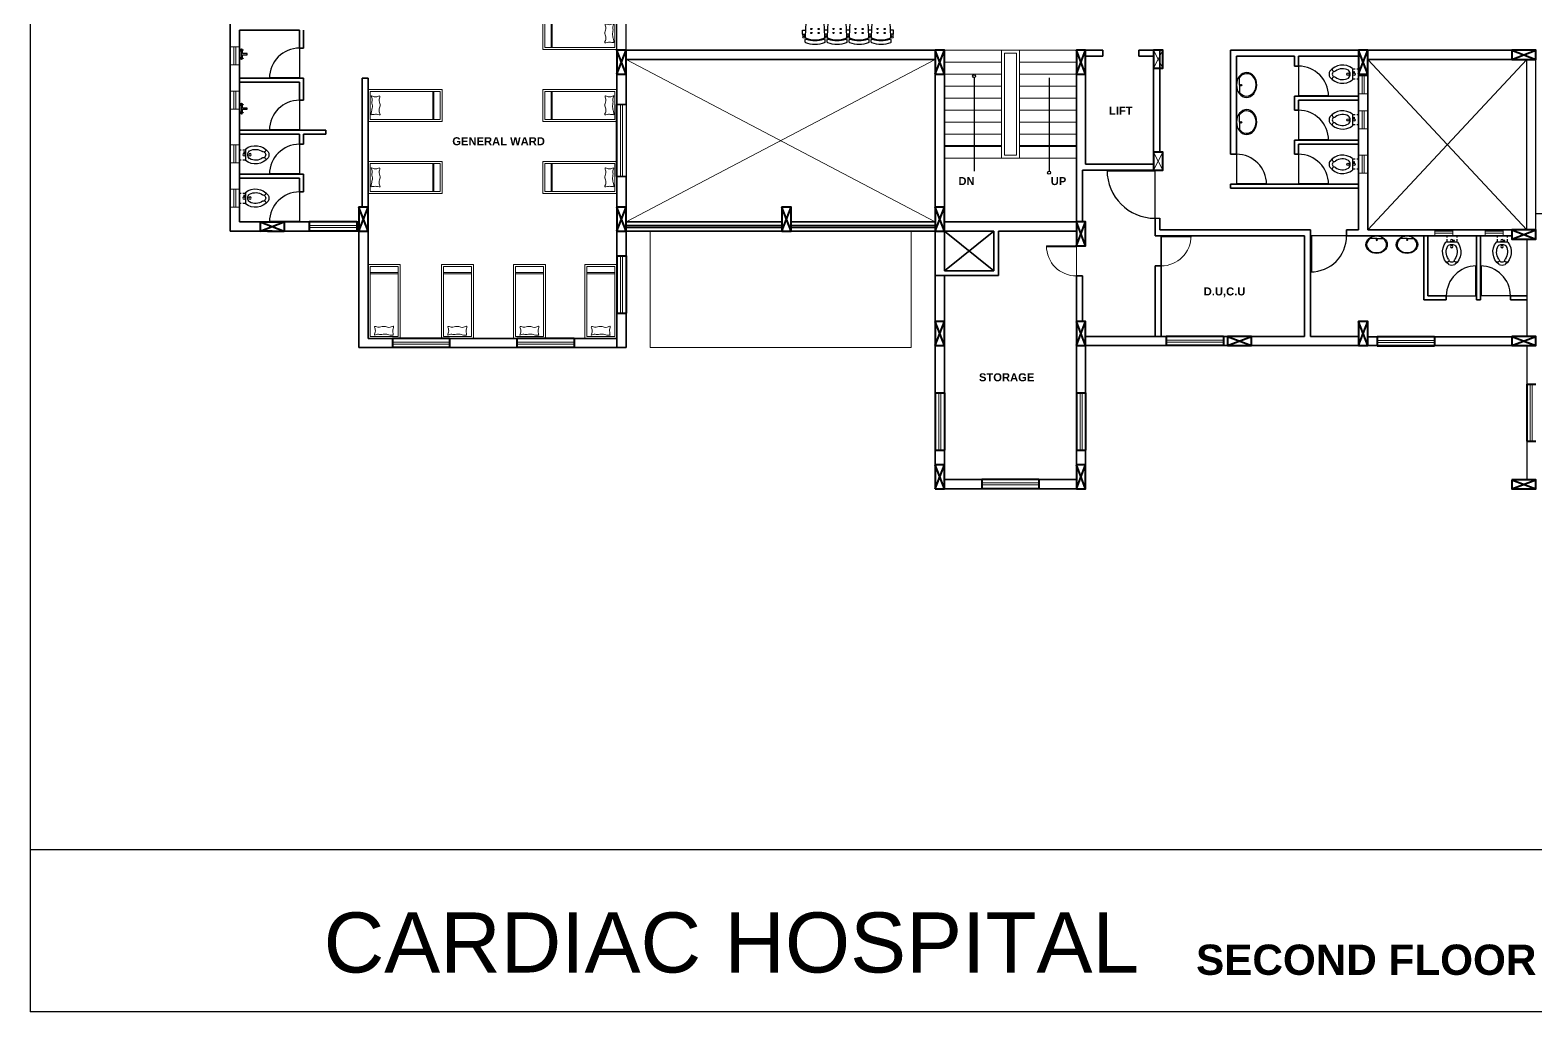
# Model space of a CAD drawing. Header units: inches. Extents: x -17070 to 527, y 504 to 2398.
# Drawn here: x -10574.61 to -10536.99, y 504.14 to 528.66 of the extents above; entities that cross this region are included whole.
import ezdxf

# ---------------------------------------------------------------- set-up
doc = ezdxf.new("R2010")
doc.units = ezdxf.units.IN
doc.linetypes.add('HIDDEN', pattern=[9.525, 6.35, -3.175])
for name, color, linetype in [('-wall_hatch', 1, 'Continuous'), ('A-Flor-Pfix', 140, 'Continuous'), ('DOOR', 5, 'Continuous'), ('elevation', 7, 'Continuous'), ('EWD_wall', 7, 'Continuous'), ('toilet furniture', 37, 'Continuous')]:
    doc.layers.add(name, color=color, linetype=linetype)
for name, color, linetype, lineweight in [('COL', 5, 'Continuous', 40), ('ELE-1', 105, 'Continuous', 40), ('ELE-5', 3, 'Continuous', 9), ('hatch', 155, 'Continuous', 5), ('new col.', 76, 'Continuous', 35), ('P-Flor-Fixt', 131, 'Continuous', 25), ('section', 1, 'Continuous', 35), ('WIN', 4, 'Continuous', 20)]:
    doc.layers.add(name, color=color, linetype=linetype, lineweight=lineweight)
doc.styles.add('PP15', font='', dxfattribs={"height": 0.015})
doc.styles.add('ROMANC', font='arialbd.ttf', dxfattribs={"height": 0.35})
doc.styles.get('PP15').set_extended_font_data('Arial Narrow')

# ---------------------------------------------------------------- blocks, each defined once
blk = doc.blocks.new('de')
at = {"layer": 'elevation', "ltscale": 0.0005}
for p, q in [((-10856.90422, 504.72708), (-10856.90422, 504.13708)), ((-10856.90422, 504.19118), (-10856.06422, 504.19118)), ((-10856.06422, 504.13708), (-10856.90422, 504.13708))]:
    blk.add_line(p, q, dxfattribs=at)
at = {"layer": 'elevation', "ltscale": 0.0005, "insert": (-10856.80643, 504.17019), "char_height": 0.02, "width": 0.382938, "attachment_point": 1, "style": 'PP15'}
blk.add_mtext('{\\fArial|b0|i0|c0|p34;CARDIAC HOSPITAL}', dxfattribs=at)
blk = doc.blocks.new('dv')
at = {"color": 137, "lineweight": 13}
for p, q in [((-10141.742, 384.551), (-10141.743, 385.251)), ((-10141.713, 384.551), (-10141.714, 385.251))]:
    blk.add_line(p, q, dxfattribs=at)
for points in [[(-10143.358, 384.499), (-10143.359, 385.299), (-10141.509, 385.301), (-10141.508, 384.501)], [(-10143.308, 384.549), (-10143.309, 385.249), (-10141.559, 385.251), (-10141.558, 384.551)]]:
    blk.add_lwpolyline(points, close=True, dxfattribs=at)
blk.add_spline([(-10143.28, 384.667), (-10143.273, 384.748), (-10143.249, 384.859), (-10143.261, 384.988), (-10143.261, 385.089), (-10143.277, 385.134), (-10143.203, 385.117), (-10143.142, 385.117), (-10143.064, 385.133), (-10143.077, 385.053), (-10143.057, 384.918), (-10143.077, 384.81), (-10143.077, 384.742), (-10143.056, 384.662), (-10143.119, 384.672), (-10143.17, 384.678), (-10143.232, 384.672), (-10143.28, 384.667)], degree=3, dxfattribs=at)
blk = doc.blocks.new('S4-PROTO')
for p, q in [((-2.28, 0.1), (-2.206, 0.1)), ((-2.28, 0.1), (-2.28, 0)), ((-2.28, 0), (-2.201, 0)), ((-2.264, 0.159), (-2.27, 0.1)), ((-2.226, 0.159), (-2.22, 0.1)), ((-1.729, 0), (-1.651, 0)), ((-1.724, 0.1), (-1.656, 0.1)), ((-1.709, 0.159), (-1.715, 0.1)), ((-1.671, 0.159), (-1.665, 0.1)), ((-1.174, 0.097), (-1.106, 0.097)), ((-1.159, 0.155), (-1.165, 0.097)), ((-1.121, 0.155), (-1.115, 0.097)), ((-0.629, 0), (-0.551, 0)), ((-0.624, 0.1), (-0.556, 0.1)), ((-0.609, 0.159), (-0.615, 0.1)), ((-0.571, 0.159), (-0.565, 0.1)), ((0, 0), (-0.079, 0)), ((0, 0.1), (-0.074, 0.1)), ((-0.054, 0.159), (-0.06, 0.1)), ((-0.016, 0.159), (-0.01, 0.1)), ((0, 0.1), (0, 0)), ((-1.179, -0.003), (-1.101, -0.003))]:
    blk.add_line(p, q)
for points in [[(-1.72, 0.272), (-1.72, 0.239, -0.522832), (-1.747, 0.221, 0.18), (-2.183, 0.221, -0.522832), (-2.21, 0.239), (-2.21, 0.297, -0.306573), (-2.197, 0.315, -0.192782), (-1.733, 0.315, -0.306573), (-1.72, 0.297), (-1.72, 0.254)], [(-1.17, 0.272), (-1.17, 0.239, -0.522832), (-1.197, 0.221, 0.18), (-1.633, 0.221, -0.522832), (-1.66, 0.239), (-1.66, 0.297, -0.306573), (-1.647, 0.315, -0.192782), (-1.183, 0.315, -0.306573), (-1.17, 0.297), (-1.17, 0.254)], [(-0.62, 0.272), (-0.62, 0.239, -0.522832), (-0.647, 0.221, 0.18), (-1.083, 0.221, -0.522832), (-1.11, 0.239), (-1.11, 0.297, -0.306573), (-1.097, 0.315, -0.192782), (-0.633, 0.315, -0.306573), (-0.62, 0.297), (-0.62, 0.254)], [(-0.07, 0.272), (-0.07, 0.239, -0.522832), (-0.097, 0.221, 0.18), (-0.533, 0.221, -0.522832), (-0.56, 0.239), (-0.56, 0.297, -0.306573), (-0.547, 0.315, -0.192782), (-0.083, 0.315, -0.306573), (-0.07, 0.297), (-0.07, 0.254)]]:
    blk.add_lwpolyline(points, format="xyb")
for points in [[(-2.192, -0.202, 0.346546), (-2.168, -0.231, 0.095695), (-1.762, -0.231, 0.346546), (-1.738, -0.202), (-1.721, 0.167, 0.318973), (-1.74, 0.197, 0.193005), (-2.19, 0.197, 0.318973), (-2.209, 0.167)], [(-1.642, -0.202, 0.346546), (-1.618, -0.231, 0.095695), (-1.212, -0.231, 0.346546), (-1.188, -0.202), (-1.171, 0.167, 0.318973), (-1.19, 0.197, 0.193005), (-1.64, 0.197, 0.318973), (-1.659, 0.167)], [(-1.092, -0.202, 0.346546), (-1.068, -0.231, 0.095695), (-0.662, -0.231, 0.346546), (-0.638, -0.202), (-0.621, 0.167, 0.318973), (-0.64, 0.197, 0.193005), (-1.09, 0.197, 0.318973), (-1.109, 0.167)], [(-0.542, -0.202, 0.346546), (-0.518, -0.231, 0.095695), (-0.112, -0.231, 0.346546), (-0.088, -0.202), (-0.071, 0.167, 0.318973), (-0.09, 0.197, 0.193005), (-0.54, 0.197, 0.318973), (-0.559, 0.167)]]:
    blk.add_lwpolyline(points, format="xyb", close=True)
for centre, radius in [((-2.245, 0.175), 0.025), ((-2.055, 0.07), 0.015), ((-1.875, 0.07), 0.015), ((-1.69, 0.175), 0.025), ((-1.505, 0.07), 0.015), ((-1.325, 0.07), 0.015), ((-1.14, 0.172), 0.025), ((-0.955, 0.07), 0.015), ((-0.775, 0.07), 0.015), ((-0.59, 0.175), 0.025), ((-0.405, 0.07), 0.015), ((-0.225, 0.07), 0.015), ((-0.035, 0.175), 0.025), ((-2.055, -0.03), 0.015), ((-1.875, -0.03), 0.015), ((-1.505, -0.03), 0.015), ((-1.325, -0.03), 0.015), ((-0.955, -0.03), 0.015), ((-0.775, -0.03), 0.015), ((-0.405, -0.03), 0.015), ((-0.225, -0.03), 0.015)]:
    blk.add_circle(centre, radius)
blk = doc.blocks.new('A$C031929D8')
at = {"layer": 'A-Flor-Pfix'}
for p, q in [((0, -13.4), (1.6, -13.4)), ((0, -22.6), (0, -13.4)), ((3.1, -13.4), (5.6, -13.4)), ((5.6, -23.3), (5.6, -12.7)), ((0, -22.6), (1.6, -22.6)), ((3.1, -22.6), (5.6, -22.6)), ((4.1, -19.1), (4.5, -19.1)), ((4.1, -20.6), (4.1, -19.1)), ((4.5, -20.6), (4.1, -20.6)), ((4.5, -19.1), (4.5, -20.6))]:
    blk.add_line(p, q, dxfattribs=at)
for centre in [(4.3, -18), (9.8, -18)]:
    blk.add_circle(centre, 1.1, dxfattribs=at)
for centre, radius, start, end in [((14.7, -24.4), 14.8, 38.0593, 128.0114), ((14.7, -24.1), 11.1, 54.0717, 119.8254), ((22.4, -13.7), 1.79, 230.0447, 34.4638), ((14.7, -11.6), 14.8, 231.9886, 321.9407), ((11.9, -17.6), 4.14, 129.8929, 185.4705), ((11.9, -18.4), 4.14, 174.5295, 230.1071), ((14.7, -11.9), 11.1, 240.1746, 305.9283), ((22.4, -22.3), 1.79, 325.5362, 129.9553), ((21.3, -18), 2.82, 296.8113, 63.1887), ((21.3, -18), 5.82, 331.6141, 28.3859)]:
    blk.add_arc(centre, radius, start, end, dxfattribs=at)
blk = doc.blocks.new('A$C6D011404')
at = {"layer": 'toilet furniture'}
for q in [(118, 64), (434, 64)]:
    blk.add_line((281, 64), q, dxfattribs=at)
for radius in [16.7, 11.9]:
    blk.add_circle((281, 99), radius, dxfattribs=at)
at = {"layer": 'toilet furniture', "extrusion": (0, 0, -1)}
blk.add_ellipse((276, 225), major_axis=(276, -2), ratio=0.815709, start_param=3.141593, end_param=9.424778, dxfattribs=at)
at = {"layer": 'toilet furniture'}
blk.add_open_spline([(118, 64), (58, 102), (22, 162), (20, 223), (20, 225), (20, 227), (20, 268), (36, 309), (113, 396), (192, 429), (355, 430), (435, 397), (529, 293), (543, 225), (505, 126), (475, 90), (434, 64)], degree=3, knots=[5.365258, 5.365258, 5.365258, 5.365258, 6.257078, 6.257078, 6.283185, 6.283185, 6.283185, 6.901165, 6.901165, 7.841015, 7.841015, 8.780865, 8.780865, 9.720714, 9.720714, 10.328696, 10.328696, 10.328696, 10.328696], dxfattribs=at)
blk = doc.blocks.new('I_PLUMB_SINK_WALL FAUCET_P')
at = {"color": 0, "linetype": 'ByBlock', "lineweight": -2}
for points in [[(1.8625, -4), (0, -4), (0, -3), (1.5, -3), (1.5, 3), (0, 3), (0, 4), (1.8625, 4)], [(2.1375, 4), (2.5, 4), (2.5, 3.6375)], [(2.5, 3.3625), (2.5, 0.5), (6.5, 0.5), (6.5, -0.5), (2.5, -0.5), (2.5, -3.3625)], [(2.5, -3.6375), (2.5, -4), (2.1375, -4)]]:
    blk.add_lwpolyline(points, dxfattribs=at)
for points in [[(1.8625, 3.6375), (0.875, 3.6375), (0.875, 3.3625), (1.8625, 3.3625), (1.8625, 2.375), (2.1375, 2.375), (2.1375, 3.3625), (3.125, 3.3625), (3.125, 3.6375), (2.1375, 3.6375), (2.1375, 4.625), (1.8625, 4.625)], [(1.8625, -4.625), (2.1375, -4.625), (2.1375, -3.6375), (3.125, -3.6375), (3.125, -3.3625), (2.1375, -3.3625), (2.1375, -2.375), (1.8625, -2.375), (1.8625, -3.3625), (0.875, -3.3625), (0.875, -3.6375), (1.8625, -3.6375)]]:
    blk.add_lwpolyline(points, close=True, dxfattribs=at)
for centre, start, end in [((2, 3.5), 112.8866144, 157.1133856), ((2, 3.5), 202.8866144, 247.1133856), ((2, 3.5), 22.8866144, 67.1133856), ((2, 3.5), 292.8866144, 337.1133856), ((2, -3.5), 112.8866144, 157.1133856), ((2, -3.5), 202.8866144, 247.1133856), ((2, -3.5), 22.8866144, 67.1133856), ((2, -3.5), 292.8866144, 337.1133856)]:
    blk.add_arc(centre, 0.3536, start, end, dxfattribs=at)
blk = doc.blocks.new('*U85')
at = {"layer": 'P-Flor-Fixt', "color": 131, "linetype": 'Continuous', "lineweight": 25, "extrusion": (0, 0, -1), "xscale": -0.02046219618654277, "yscale": 0.02046219618654277, "zscale": -0.02046219618652294}
blk.add_blockref('I_PLUMB_SINK_WALL FAUCET_P', (0, 0), dxfattribs=at)

msp = doc.modelspace()

# ---------------------------------------------------------------- linework, layer by layer
at = {"layer": '-wall_hatch'}
for p, q in [((-10559.94834, 528.15797), (-10559.94834, 530.85797)), ((-10559.71834, 528.15797), (-10559.71834, 530.85797)), ((-10537.21834, 523.66797), (-10537.21834, 527.92797)), ((-10536.98834, 523.66797), (-10536.98834, 527.92797)), ((-10559.71834, 526.79797), (-10559.71834, 524.99797)), ((-10559.94834, 526.37797), (-10559.94834, 525.37797)), ((-10536.98834, 524.07958), (-10534.37133, 524.07958)), ((-10537.21834, 523.43797), (-10537.21834, 521.00797)), ((-10537.21834, 520.77797), (-10537.21834, 517.42797))]:
    msp.add_line(p, q, dxfattribs=at)
at = {"layer": 'COL', "ltscale": 0.0005}
for p, q in [((-10559.71834, 527.55797), (-10559.94834, 528.15797)), ((-10559.94834, 527.55797), (-10559.71834, 528.15797)), ((-10559.71834, 527.55797), (-10559.71834, 528.15797)), ((-10551.76834, 527.55797), (-10551.99834, 528.15797)), ((-10551.99834, 527.55797), (-10551.76834, 528.15797)), ((-10551.76834, 527.55797), (-10551.99834, 528.15797)), ((-10551.99834, 527.55797), (-10551.76834, 528.15797)), ((-10548.23834, 527.55797), (-10548.46834, 528.15797)), ((-10548.46834, 527.55797), (-10548.23834, 528.15797)), ((-10541.18834, 527.55797), (-10541.41834, 528.15797)), ((-10541.41834, 527.55797), (-10541.18834, 528.15797)), ((-10537.58834, 527.92797), (-10536.98834, 528.15797)), ((-10537.58834, 528.15797), (-10536.98834, 527.92797)), ((-10537.58834, 527.92797), (-10536.98834, 528.15797)), ((-10537.58834, 528.15797), (-10536.98834, 527.92797)), ((-10566.16834, 523.63797), (-10566.39834, 524.23797)), ((-10566.39834, 523.63797), (-10566.16834, 524.23797)), ((-10566.16834, 523.63797), (-10566.16834, 524.23797)), ((-10559.71834, 523.63797), (-10559.94834, 524.23797)), ((-10559.94834, 523.63797), (-10559.71834, 524.23797)), ((-10559.71834, 523.63797), (-10559.71834, 524.23797)), ((-10555.82834, 523.63797), (-10555.59834, 524.23797)), ((-10555.59834, 523.63797), (-10555.82834, 524.23797)), ((-10555.59834, 523.63797), (-10555.82834, 524.23797)), ((-10555.82834, 523.63797), (-10555.59834, 524.23797)), ((-10551.76834, 523.63797), (-10551.99834, 524.23797)), ((-10551.99834, 523.63797), (-10551.76834, 524.23797)), ((-10568.86084, 523.86797), (-10568.26084, 523.86797)), ((-10568.86084, 523.86797), (-10568.86084, 523.63797)), ((-10568.86084, 523.63797), (-10568.26084, 523.86797)), ((-10568.86084, 523.86797), (-10568.26084, 523.63797)), ((-10568.26084, 523.86797), (-10568.26084, 523.63797)), ((-10568.26084, 523.86797), (-10568.26084, 523.63797)), ((-10548.23834, 523.26797), (-10548.46834, 523.86797)), ((-10548.46834, 523.26797), (-10548.23834, 523.86797)), ((-10568.56084, 523.63797), (-10568.86084, 523.63797)), ((-10568.67584, 523.63797), (-10568.26084, 523.63797)), ((-10555.82834, 523.63797), (-10555.59834, 523.63797)), ((-10537.58834, 523.43797), (-10536.98834, 523.66797)), ((-10537.58834, 523.43797), (-10536.98834, 523.66797)), ((-10537.58834, 523.66797), (-10536.98834, 523.43797)), ((-10537.58834, 523.66797), (-10536.98834, 523.43797)), ((-10551.76834, 520.77797), (-10551.99834, 521.37797)), ((-10551.99834, 520.77797), (-10551.76834, 521.37797)), ((-10548.23834, 520.77797), (-10548.46834, 521.37797)), ((-10548.46834, 520.77797), (-10548.23834, 521.37797)), ((-10541.18834, 520.77797), (-10541.41834, 521.37797)), ((-10541.41834, 520.77797), (-10541.18834, 521.37797)), ((-10544.69334, 520.77797), (-10544.09334, 521.00797)), ((-10544.69334, 521.00797), (-10544.09334, 520.77797)), ((-10537.58834, 520.77797), (-10536.98834, 521.00797)), ((-10537.58834, 521.00797), (-10536.98834, 520.77797)), ((-10537.58834, 520.77797), (-10536.98834, 521.00797)), ((-10537.58834, 521.00797), (-10537.5616, 520.99772)), ((-10537.58834, 520.77797), (-10537.58834, 520.77797)), ((-10537.28834, 520.89297), (-10536.98834, 520.77797)), ((-10551.76834, 517.19797), (-10551.99834, 517.79797)), ((-10551.99834, 517.19797), (-10551.76834, 517.79797)), ((-10548.23834, 517.19797), (-10548.46834, 517.79797)), ((-10548.46834, 517.19797), (-10548.23834, 517.79797)), ((-10537.58834, 517.19797), (-10536.98834, 517.42797)), ((-10537.58834, 517.42797), (-10536.98834, 517.19797)), ((-10537.58834, 517.19797), (-10536.98834, 517.42797)), ((-10537.58834, 517.42797), (-10536.98834, 517.19797))]:
    msp.add_line(p, q, dxfattribs=at)
for points in [[(-10559.71834, 528.15797), (-10559.94834, 528.15797), (-10559.94834, 527.55797), (-10559.71834, 527.55797)], [(-10566.16834, 524.23797), (-10566.39834, 524.23797), (-10566.39834, 523.63797), (-10566.16834, 523.63797)], [(-10559.71834, 524.23797), (-10559.94834, 524.23797), (-10559.94834, 523.63797), (-10559.71834, 523.63797)], [(-10555.59834, 523.63797), (-10555.59834, 524.23797), (-10555.82834, 524.23797), (-10555.82834, 523.63797)], [(-10555.59834, 523.63797), (-10555.59834, 524.23797), (-10555.82834, 524.23797), (-10555.82834, 523.63797)]]:
    msp.add_lwpolyline(points, dxfattribs=at)
for points in [[(-10551.99834, 527.55797), (-10551.76834, 527.55797), (-10551.76834, 528.15797), (-10551.99834, 528.15797)], [(-10551.99834, 527.55797), (-10551.76834, 527.55797), (-10551.76834, 528.15797), (-10551.99834, 528.15797)], [(-10548.46834, 527.55797), (-10548.23834, 527.55797), (-10548.23834, 528.15797), (-10548.46834, 528.15797)], [(-10546.53834, 527.70797), (-10546.30834, 527.70797), (-10546.30834, 528.15797), (-10546.53834, 528.15797)], [(-10541.41834, 527.55797), (-10541.18834, 527.55797), (-10541.18834, 528.15797), (-10541.41834, 528.15797)], [(-10537.58834, 528.15797), (-10537.58834, 527.92797), (-10536.98834, 527.92797), (-10536.98834, 528.15797)], [(-10537.58834, 528.15797), (-10537.58834, 527.92797), (-10536.98834, 527.92797), (-10536.98834, 528.15797)], [(-10546.53834, 525.15797), (-10546.30834, 525.15797), (-10546.30834, 525.60797), (-10546.53834, 525.60797)], [(-10551.99834, 523.63797), (-10551.76834, 523.63797), (-10551.76834, 524.23797), (-10551.99834, 524.23797)], [(-10548.46834, 523.26797), (-10548.23834, 523.26797), (-10548.23834, 523.86797), (-10548.46834, 523.86797)], [(-10537.58834, 523.66797), (-10537.58834, 523.43797), (-10536.98834, 523.43797), (-10536.98834, 523.66797)], [(-10537.58834, 523.66797), (-10537.58834, 523.43797), (-10536.98834, 523.43797), (-10536.98834, 523.66797)], [(-10551.99834, 520.77797), (-10551.76834, 520.77797), (-10551.76834, 521.37797), (-10551.99834, 521.37797)], [(-10548.46834, 520.77797), (-10548.23834, 520.77797), (-10548.23834, 521.37797), (-10548.46834, 521.37797)], [(-10541.41834, 520.77797), (-10541.18834, 520.77797), (-10541.18834, 521.37797), (-10541.41834, 521.37797)], [(-10544.69334, 521.00797), (-10544.69334, 520.77797), (-10544.09334, 520.77797), (-10544.09334, 521.00797)], [(-10537.58834, 521.00797), (-10537.58834, 520.77797), (-10536.98834, 520.77797), (-10536.98834, 521.00797)], [(-10537.58834, 521.00797), (-10537.58834, 520.77797), (-10536.98834, 520.77797), (-10536.98834, 521.00797)], [(-10551.99834, 517.19797), (-10551.76834, 517.19797), (-10551.76834, 517.79797), (-10551.99834, 517.79797)], [(-10548.46834, 517.19797), (-10548.23834, 517.19797), (-10548.23834, 517.79797), (-10548.46834, 517.79797)], [(-10537.58834, 517.42797), (-10537.58834, 517.19797), (-10536.98834, 517.19797), (-10536.98834, 517.42797)], [(-10537.58834, 517.42797), (-10537.58834, 517.19797), (-10536.98834, 517.19797), (-10536.98834, 517.42797)]]:
    msp.add_lwpolyline(points, close=True, dxfattribs=at)
at = {"layer": 'DOOR', "ltscale": 0.0005}
for p, q in [((-10567.88084, 528.20797), (-10567.88084, 527.45797)), ((-10568.63084, 527.47797), (-10567.88084, 527.47797)), ((-10542.91834, 527.75797), (-10542.91834, 527.00797)), ((-10568.63084, 527.45797), (-10567.88084, 527.45797)), ((-10567.88084, 526.90797), (-10567.88084, 526.15797)), ((-10542.91834, 527.02797), (-10542.16834, 527.02797)), ((-10542.91834, 527.00797), (-10542.16834, 527.00797)), ((-10542.91834, 526.65797), (-10542.91834, 525.90797)), ((-10568.63084, 526.17797), (-10567.88084, 526.17797)), ((-10568.63084, 526.15797), (-10567.88084, 526.15797)), ((-10567.88084, 525.80797), (-10567.88084, 525.05797)), ((-10542.91834, 525.92797), (-10542.16834, 525.92797)), ((-10542.91834, 525.90797), (-10542.16834, 525.90797)), ((-10544.46834, 525.55797), (-10544.46834, 524.80797)), ((-10542.91834, 525.55797), (-10542.91834, 524.80797)), ((-10568.63084, 525.07797), (-10567.88084, 525.07797)), ((-10568.63084, 525.05797), (-10567.88084, 525.05797)), ((-10546.50334, 525.15797), (-10547.70334, 525.15797)), ((-10546.50334, 525.13797), (-10547.70334, 525.13797)), ((-10546.50334, 523.95797), (-10546.50334, 525.15797)), ((-10567.88084, 524.61797), (-10567.88084, 523.86797)), ((-10544.46834, 524.82797), (-10543.71834, 524.82797)), ((-10544.46834, 524.80797), (-10543.71834, 524.80797)), ((-10542.91834, 524.82797), (-10542.16834, 524.82797)), ((-10542.91834, 524.80797), (-10542.16834, 524.80797)), ((-10568.63084, 523.88797), (-10567.88084, 523.88797)), ((-10568.63084, 523.86797), (-10567.88084, 523.86797)), ((-10541.71834, 523.51797), (-10542.61834, 523.51797)), ((-10542.61834, 523.51797), (-10542.61834, 522.61797)), ((-10542.59834, 523.51797), (-10542.59834, 522.61797)), ((-10538.49594, 522.76797), (-10538.49594, 522.01797)), ((-10538.47594, 522.76797), (-10538.47594, 522.01797)), ((-10538.37594, 522.76797), (-10538.37594, 522.01797)), ((-10538.35594, 522.76797), (-10538.35594, 522.01797)), ((-10539.22594, 522.01797), (-10538.47594, 522.01797)), ((-10537.62594, 522.01797), (-10538.37594, 522.01797))]:
    msp.add_line(p, q, dxfattribs=at)
at = {"layer": 'DOOR', "linetype": 'HIDDEN', "lineweight": 13, "ltscale": 0.25}
for p, q in [((-10546.35334, 522.76797), (-10546.35334, 523.51797)), ((-10546.35334, 523.51797), (-10545.60334, 523.51797)), ((-10546.35334, 523.49797), (-10545.60334, 523.49797)), ((-10548.46834, 523.26797), (-10549.21834, 523.26797)), ((-10548.46834, 523.24797), (-10549.21834, 523.24797)), ((-10548.46834, 522.51797), (-10548.46834, 523.26797))]:
    msp.add_line(p, q, dxfattribs=at)
at = {"layer": 'DOOR', "ltscale": 0.0005}
for centre, radius, start, end in [((-10567.88084, 527.45797), 0.75, 90, 180), ((-10542.91834, 527.00797), 0.75, 0, 90), ((-10567.88084, 526.15797), 0.75, 90, 180), ((-10542.91834, 525.90797), 0.75, 0, 90), ((-10567.88084, 525.05797), 0.75, 90, 180), ((-10544.46834, 524.80797), 0.75, 0, 90), ((-10542.91834, 524.80797), 0.75, 0, 90), ((-10546.50334, 525.15797), 1.2, 180, 270), ((-10567.88084, 523.86797), 0.75, 90, 180), ((-10542.61834, 523.51797), 0.9, 270, 0), ((-10538.47594, 522.01797), 0.75, 90, 180), ((-10538.37594, 522.01797), 0.75, 360, 90)]:
    msp.add_arc(centre, radius, start, end, dxfattribs=at)
at = {"layer": 'DOOR', "linetype": 'HIDDEN', "lineweight": 13, "ltscale": 0.25}
for centre, start, end in [((-10546.35334, 523.51797), 270, 0), ((-10548.46834, 523.26797), 180, 270)]:
    msp.add_arc(centre, 0.75, start, end, dxfattribs=at)
at = {"layer": 'ELE-1', "ltscale": 0.0005}
for p, q in [((-10551.76834, 528.15797), (-10551.99834, 528.15797)), ((-10551.76834, 528.15797), (-10551.99834, 528.15797)), ((-10559.94834, 524.99797), (-10559.94834, 526.79797)), ((-10568.86084, 523.86797), (-10568.86084, 523.86797)), ((-10567.88084, 523.86797), (-10567.88099, 523.86797)), ((-10566.45099, 523.86797), (-10567.63593, 523.86797)), ((-10567.63593, 523.86797), (-10567.63593, 523.63797)), ((-10566.45099, 523.86797), (-10566.45099, 523.63797)), ((-10566.45099, 523.63797), (-10567.63593, 523.63797)), ((-10566.39834, 523.63797), (-10566.39834, 523.63797)), ((-10559.94834, 523.01974), (-10559.94834, 521.58974)), ((-10559.94834, 523.01974), (-10559.71834, 523.01974)), ((-10559.71834, 523.01974), (-10559.71834, 521.58974)), ((-10559.94834, 521.58974), (-10559.71834, 521.58974)), ((-10564.12945, 520.95797), (-10565.55945, 520.95797)), ((-10565.55945, 520.95797), (-10565.55945, 520.72797)), ((-10564.12945, 520.72797), (-10565.55945, 520.72797)), ((-10564.12945, 520.95797), (-10564.12945, 520.72797)), ((-10561.02105, 520.95797), (-10562.45105, 520.95797)), ((-10562.45105, 520.95797), (-10562.45105, 520.72797)), ((-10561.02105, 520.72797), (-10562.45105, 520.72797)), ((-10561.02105, 520.95797), (-10561.02105, 520.72797)), ((-10544.79391, 521.00797), (-10546.22391, 521.00797)), ((-10546.22391, 521.00797), (-10546.22391, 520.77797)), ((-10544.79391, 520.77797), (-10546.22391, 520.77797)), ((-10544.79391, 521.00797), (-10544.79391, 520.77797)), ((-10539.52199, 520.99772), (-10540.95199, 520.99772)), ((-10540.95199, 520.99772), (-10540.95199, 520.76772)), ((-10539.52199, 520.76772), (-10540.95199, 520.76772)), ((-10539.52199, 520.99772), (-10539.52199, 520.76772)), ((-10551.99834, 519.59741), (-10551.99834, 518.16741)), ((-10551.99834, 519.59741), (-10551.76834, 519.59741)), ((-10551.76834, 519.59741), (-10551.76834, 518.16741)), ((-10548.46834, 519.59741), (-10548.46834, 518.16741)), ((-10548.46834, 519.59741), (-10548.23834, 519.59741)), ((-10548.23834, 519.59741), (-10548.23834, 518.16741)), ((-10537.21834, 519.81797), (-10537.21834, 518.38797)), ((-10537.21834, 519.81797), (-10536.98834, 519.81797)), ((-10551.99834, 518.16741), (-10551.76834, 518.16741)), ((-10548.46834, 518.16741), (-10548.23834, 518.16741)), ((-10537.21834, 518.38797), (-10536.98834, 518.38797)), ((-10549.40334, 517.43797), (-10550.83334, 517.43797)), ((-10550.83334, 517.43797), (-10550.83334, 517.19797)), ((-10549.40334, 517.43797), (-10549.40334, 517.19797)), ((-10549.40334, 517.19797), (-10550.83334, 517.19797))]:
    msp.add_line(p, q, dxfattribs=at)
for points in [[(-10550.34334, 525.75797), (-10551.76834, 525.75797)], [(-10548.46834, 525.75797), (-10549.89334, 525.75797)]]:
    msp.add_lwpolyline(points, dxfattribs=at)
at = {"layer": 'ELE-5', "ltscale": 0.0005}
for p, q in [((-10551.99834, 523.86797), (-10559.71834, 527.92797)), ((-10559.71834, 523.86797), (-10551.99834, 527.92797)), ((-10550.34334, 528.15797), (-10551.76834, 528.15797)), ((-10549.89334, 528.15797), (-10550.34334, 528.15797)), ((-10550.34334, 528.15797), (-10550.34334, 525.45797)), ((-10549.96834, 528.08297), (-10550.26834, 528.08297)), ((-10550.26834, 525.53297), (-10550.26834, 528.08297)), ((-10549.96834, 528.08297), (-10549.96834, 525.53297)), ((-10549.89334, 528.15797), (-10549.89334, 525.45797)), ((-10550.34334, 525.45797), (-10551.76834, 525.45797)), ((-10549.89334, 525.45797), (-10550.34334, 525.45797)), ((-10549.96834, 525.53297), (-10550.26834, 525.53297)), ((-10549.89334, 525.45797), (-10548.46834, 525.45797)), ((-10559.11834, 523.63797), (-10559.11834, 520.72797)), ((-10552.59834, 523.63797), (-10552.59834, 520.72797)), ((-10552.59834, 520.72797), (-10559.11834, 520.72797))]:
    msp.add_line(p, q, dxfattribs=at)
for points in [[(-10550.34334, 527.85797), (-10551.76834, 527.85797)], [(-10548.46834, 528.15797), (-10549.89334, 528.15797)], [(-10548.46834, 527.85797), (-10549.89334, 527.85797)], [(-10550.34334, 527.55797), (-10551.76834, 527.55797)], [(-10548.46834, 527.55797), (-10549.89334, 527.55797)], [(-10550.34334, 527.25797), (-10551.76834, 527.25797)], [(-10548.46834, 527.25797), (-10549.89334, 527.25797)], [(-10550.34334, 526.95797), (-10551.76834, 526.95797)], [(-10548.46834, 526.95797), (-10549.89334, 526.95797)], [(-10550.34334, 526.65797), (-10551.76834, 526.65797)], [(-10550.34334, 526.35797), (-10551.76834, 526.35797)], [(-10548.46834, 526.65797), (-10549.89334, 526.65797)], [(-10548.46834, 526.35797), (-10549.89334, 526.35797)], [(-10550.34334, 526.05797), (-10551.76834, 526.05797)], [(-10548.46834, 526.05797), (-10549.89334, 526.05797)]]:
    msp.add_lwpolyline(points, dxfattribs=at)
at = {"layer": 'elevation', "ltscale": 0.0005}
for p, q in [((-10551.02459, 527.46938), (-10551.02459, 525.1344)), ((-10549.14959, 527.46938), (-10549.14959, 525.1344)), ((-10546.50334, 523.95797), (-10546.38834, 523.95797))]:
    msp.add_line(p, q, dxfattribs=at)
for centre in [(-10551.02459, 527.50655), (-10549.14959, 525.09723)]:
    msp.add_circle(centre, 0.03717, dxfattribs=at)
at = {"layer": 'hatch', "ltscale": 0.0005}
for p, q in [((-10546.53834, 528.15797), (-10546.30834, 527.70797)), ((-10546.30834, 528.15797), (-10546.53834, 527.70797)), ((-10541.18834, 523.66797), (-10537.21834, 527.92797)), ((-10541.18834, 527.92797), (-10537.21834, 523.66797)), ((-10551.76834, 527.77816), (-10551.76834, 527.77816)), ((-10546.53834, 525.60797), (-10546.30834, 525.15797)), ((-10546.30834, 525.60797), (-10546.53834, 525.15797))]:
    msp.add_line(p, q, dxfattribs=at)
at = {"layer": 'new col.', "color": 3, "ltscale": 0.0005}
for p, q in [((-10544.69334, 520.77797), (-10544.69334, 521.00797)), ((-10544.69334, 521.00797), (-10544.69334, 520.77797)), ((-10544.69334, 521.00797), (-10544.16834, 521.00797)), ((-10544.69334, 521.00797), (-10544.69334, 520.77797)), ((-10544.69334, 520.77797), (-10544.69334, 521.00797)), ((-10544.69334, 520.77797), (-10544.09334, 521.00797)), ((-10544.69334, 521.00797), (-10544.09334, 520.77797)), ((-10544.69334, 520.92797), (-10544.69334, 520.77797)), ((-10544.69334, 520.77797), (-10544.69334, 520.77797)), ((-10544.09334, 521.00797), (-10544.09334, 520.77797)), ((-10544.09334, 520.77797), (-10544.09334, 521.00797)), ((-10544.09334, 521.00797), (-10544.09334, 520.77797)), ((-10544.09334, 521.00797), (-10544.09334, 520.77797))]:
    msp.add_line(p, q, dxfattribs=at)
msp.add_lwpolyline([(-10544.69334, 521.00797), (-10544.69334, 520.77797), (-10544.09334, 520.77797), (-10544.09334, 521.00797)], close=True, dxfattribs=at)
at = {"layer": 'section', "ltscale": 0.0005}
for p, q in [((-10569.61084, 531.08797), (-10569.61084, 523.63797)), ((-10569.61084, 530.85797), (-10569.61084, 523.86797)), ((-10569.38084, 528.65797), (-10569.38084, 523.86797)), ((-10567.88084, 528.65797), (-10569.38084, 528.65797)), ((-10567.88084, 528.65797), (-10567.88084, 528.20797)), ((-10567.78084, 528.65797), (-10567.78084, 528.20797)), ((-10567.78084, 528.20797), (-10567.88084, 528.20797)), ((-10551.99834, 528.15797), (-10559.71834, 528.15797)), ((-10551.99834, 527.92797), (-10559.71834, 527.92797)), ((-10548.46834, 528.15797), (-10548.23834, 528.15797)), ((-10548.46834, 528.15797), (-10548.23834, 528.15797)), ((-10548.46834, 528.15797), (-10548.23834, 528.15797)), ((-10548.46834, 527.97297), (-10548.46834, 527.74297)), ((-10547.81147, 528.15797), (-10548.23834, 528.15797)), ((-10547.81147, 528.00797), (-10548.23834, 528.00797)), ((-10547.81147, 528.15797), (-10547.81147, 528.00797)), ((-10547.81147, 528.15797), (-10547.81147, 528.00797)), ((-10546.91147, 528.15797), (-10546.91147, 528.00797)), ((-10546.91147, 528.15797), (-10546.91147, 528.00797)), ((-10546.91147, 528.15797), (-10546.38834, 528.15797)), ((-10546.53834, 528.00797), (-10546.91147, 528.00797)), ((-10546.53834, 525.30797), (-10546.53834, 528.00797)), ((-10546.38834, 525.60797), (-10546.38834, 528.15797)), ((-10546.38834, 527.64797), (-10546.38834, 528.15797)), ((-10544.61834, 528.15797), (-10544.61834, 525.55797)), ((-10541.41834, 528.15797), (-10544.61834, 528.15797)), ((-10544.46834, 528.00797), (-10544.46834, 525.55797)), ((-10543.01834, 528.00797), (-10544.46834, 528.00797)), ((-10543.01834, 528.00797), (-10543.01834, 527.75797)), ((-10541.41834, 528.00797), (-10542.91834, 528.00797)), ((-10542.91834, 528.00797), (-10542.91834, 527.75797)), ((-10537.58834, 528.15797), (-10541.18834, 528.15797)), ((-10537.58834, 527.92797), (-10541.18834, 527.92797)), ((-10537.58834, 527.92797), (-10537.58834, 528.15797)), ((-10559.94834, 527.55797), (-10559.94834, 526.79797)), ((-10559.71834, 527.55797), (-10559.71834, 526.79797)), ((-10551.99834, 527.64797), (-10551.99834, 523.86797)), ((-10551.76834, 527.82816), (-10551.76834, 527.77816)), ((-10551.76834, 527.64797), (-10551.76834, 523.86797)), ((-10548.46834, 527.55797), (-10548.46834, 523.86797)), ((-10548.46834, 525.30797), (-10548.46834, 527.55797)), ((-10548.23834, 527.55797), (-10548.46834, 527.55797)), ((-10548.23834, 527.55797), (-10548.46834, 527.55797)), ((-10548.23834, 525.30797), (-10548.23834, 527.55797)), ((-10543.01834, 527.75797), (-10542.91834, 527.75797)), ((-10541.41834, 527.55797), (-10541.41834, 523.76476)), ((-10541.41834, 527.55797), (-10541.41834, 523.66797)), ((-10541.18834, 527.55797), (-10541.18834, 523.72797)), ((-10541.18834, 525.12708), (-10541.18834, 527.55797)), ((-10541.18834, 527.55797), (-10541.18834, 523.66797)), ((-10567.78084, 527.45797), (-10569.38084, 527.45797)), ((-10567.88084, 527.35797), (-10569.38084, 527.35797)), ((-10567.88084, 527.35797), (-10567.88084, 526.90797)), ((-10567.78084, 527.45797), (-10567.78084, 526.90797)), ((-10566.31834, 526.15797), (-10566.31834, 527.45797)), ((-10566.16834, 527.45797), (-10566.31834, 527.45797)), ((-10566.16834, 524.23797), (-10566.16834, 527.45797)), ((-10567.78084, 526.90797), (-10567.88084, 526.90797)), ((-10559.71834, 526.79797), (-10559.94834, 526.79797)), ((-10548.46834, 526.80366), (-10548.46834, 527.01626)), ((-10548.46834, 526.80366), (-10548.46834, 527.01626)), ((-10543.01834, 527.00797), (-10541.41834, 527.00797)), ((-10543.01834, 527.00797), (-10543.01834, 526.65797)), ((-10542.91834, 526.90797), (-10541.41834, 526.90797)), ((-10542.91834, 526.90797), (-10542.91834, 526.65797)), ((-10543.01834, 526.65797), (-10542.91834, 526.65797)), ((-10567.21834, 526.15797), (-10569.38084, 526.15797)), ((-10567.88084, 526.05797), (-10569.38084, 526.05797)), ((-10567.88084, 526.05797), (-10567.88084, 525.80797)), ((-10567.78084, 526.05797), (-10567.78084, 525.80797)), ((-10567.21834, 526.05797), (-10567.78084, 526.05797)), ((-10567.21834, 526.05797), (-10567.21834, 526.15797)), ((-10566.31834, 524.23797), (-10566.31834, 526.15797)), ((-10567.78084, 525.80797), (-10567.88084, 525.80797)), ((-10548.46834, 525.72797), (-10548.46834, 523.86797)), ((-10543.01834, 525.90797), (-10541.41834, 525.90797)), ((-10543.01834, 525.90797), (-10543.01834, 525.55797)), ((-10542.91834, 525.80797), (-10541.41834, 525.80797)), ((-10542.91834, 525.80797), (-10542.91834, 525.55797)), ((-10548.23834, 525.30797), (-10546.53834, 525.30797)), ((-10544.61834, 525.55797), (-10544.46834, 525.55797)), ((-10543.01834, 525.55797), (-10542.91834, 525.55797)), ((-10567.78084, 525.05797), (-10569.38084, 525.05797)), ((-10567.88084, 524.95797), (-10569.38084, 524.95797)), ((-10567.88084, 524.95797), (-10567.88084, 524.61797)), ((-10567.78084, 525.05797), (-10567.78084, 524.61797)), ((-10559.71834, 524.99797), (-10559.94834, 524.99797)), ((-10559.94834, 524.99797), (-10559.94834, 524.23797)), ((-10559.71834, 524.99797), (-10559.71834, 524.23797)), ((-10548.31834, 525.15797), (-10546.50334, 525.15797)), ((-10548.31834, 525.15797), (-10548.31834, 523.86797)), ((-10567.78084, 524.61797), (-10567.88084, 524.61797)), ((-10544.61834, 524.80797), (-10544.61834, 524.70797)), ((-10544.61834, 524.80797), (-10543.01834, 524.80797)), ((-10544.61834, 524.70797), (-10541.41834, 524.70797)), ((-10543.01834, 524.80797), (-10541.41834, 524.80797)), ((-10566.16834, 524.23797), (-10566.16834, 520.95797)), ((-10568.86084, 523.86797), (-10569.38084, 523.86797)), ((-10566.39834, 523.86797), (-10568.26084, 523.86797)), ((-10555.82834, 523.86797), (-10559.71834, 523.86797)), ((-10555.82834, 523.77797), (-10559.71834, 523.77797)), ((-10555.82834, 523.72797), (-10559.71834, 523.72797)), ((-10551.99834, 523.86797), (-10555.59834, 523.86797)), ((-10551.99834, 523.77797), (-10555.59834, 523.77797)), ((-10551.99834, 523.72797), (-10555.59834, 523.72797)), ((-10548.46834, 523.86797), (-10551.76834, 523.86797)), ((-10548.31834, 523.86797), (-10548.23834, 523.86797)), ((-10546.50334, 523.95797), (-10546.50334, 523.51797)), ((-10546.38834, 523.66797), (-10546.38834, 523.95797)), ((-10568.86084, 523.63797), (-10569.61084, 523.63797)), ((-10566.39834, 523.63797), (-10568.26084, 523.63797)), ((-10566.39834, 523.63797), (-10566.39834, 520.72797)), ((-10559.94834, 523.63797), (-10559.94834, 520.72797)), ((-10559.71834, 523.63797), (-10559.71834, 520.72797)), ((-10555.82834, 523.63797), (-10559.71834, 523.63797)), ((-10551.99834, 523.63797), (-10555.59834, 523.63797)), ((-10551.99834, 522.52797), (-10551.99834, 523.63797)), ((-10551.76834, 522.64297), (-10551.76834, 523.63797)), ((-10551.76834, 523.63797), (-10550.53334, 522.64297)), ((-10550.53334, 523.63797), (-10551.76834, 522.64297)), ((-10550.53334, 523.63797), (-10551.76834, 523.63797)), ((-10550.53334, 523.63797), (-10551.76834, 523.63797)), ((-10550.53334, 523.63797), (-10551.76834, 523.63797)), ((-10550.53334, 523.63797), (-10550.53334, 522.64297)), ((-10548.46834, 523.63797), (-10550.41834, 523.63797)), ((-10548.46834, 523.63797), (-10550.41834, 523.63797)), ((-10548.46834, 523.63797), (-10550.41834, 523.63797)), ((-10550.41834, 523.63797), (-10550.41834, 522.52797)), ((-10548.46834, 523.68297), (-10548.46834, 523.45297)), ((-10542.76834, 523.51797), (-10546.50334, 523.51797)), ((-10542.61834, 523.66797), (-10546.38834, 523.66797)), ((-10546.35334, 523.51797), (-10546.35334, 521.00797)), ((-10542.76834, 523.51797), (-10542.76834, 521.00797)), ((-10542.61834, 523.66797), (-10542.61834, 521.00797)), ((-10541.71834, 523.51797), (-10541.71834, 523.66797)), ((-10541.71834, 523.66797), (-10541.41908, 523.66797)), ((-10537.58834, 523.51797), (-10541.71834, 523.51797)), ((-10537.58834, 523.66797), (-10541.18834, 523.66797)), ((-10539.78834, 521.91797), (-10539.78834, 523.51797)), ((-10539.68834, 522.01797), (-10539.68834, 523.51797)), ((-10538.47594, 521.91797), (-10538.47594, 523.51797)), ((-10538.37594, 521.91797), (-10538.37594, 523.51797)), ((-10537.58834, 523.43797), (-10537.58834, 523.66797)), ((-10537.58834, 523.66797), (-10537.58834, 523.43797)), ((-10537.58834, 523.43797), (-10537.58834, 523.66797)), ((-10537.58834, 523.43797), (-10537.06334, 523.43797)), ((-10548.23834, 523.26797), (-10548.46834, 523.26797)), ((-10548.23834, 523.26797), (-10548.46834, 523.26797)), ((-10550.53334, 522.64297), (-10551.76834, 522.64297)), ((-10546.50334, 522.76797), (-10546.50334, 521.00797)), ((-10546.35334, 522.76797), (-10546.50334, 522.76797)), ((-10551.99834, 522.52797), (-10551.99834, 517.79797)), ((-10551.99834, 522.52797), (-10551.76834, 522.52797)), ((-10550.41834, 522.52797), (-10551.90834, 522.52797)), ((-10551.76834, 520.70297), (-10551.76834, 522.52797)), ((-10548.46834, 522.51797), (-10548.46834, 521.37797)), ((-10548.46834, 522.51797), (-10548.31834, 522.51797)), ((-10548.31834, 522.51797), (-10548.31834, 521.37797)), ((-10551.99834, 521.83797), (-10551.99834, 517.79797)), ((-10551.99834, 517.79797), (-10551.99834, 521.83797)), ((-10551.99834, 517.79797), (-10551.99834, 521.83797)), ((-10551.76834, 521.83797), (-10551.76834, 520.78797)), ((-10539.78834, 521.91797), (-10539.22594, 521.91797)), ((-10539.68834, 522.01797), (-10539.22594, 522.01797)), ((-10539.22594, 521.91797), (-10539.22594, 522.01797)), ((-10538.47594, 521.91797), (-10538.37594, 521.91797)), ((-10537.62594, 521.91797), (-10537.62594, 522.01797)), ((-10537.62594, 522.01797), (-10537.21834, 522.01797)), ((-10537.62594, 521.91797), (-10537.21834, 521.91797)), ((-10548.23834, 521.37797), (-10548.46834, 521.37797)), ((-10548.46834, 521.37797), (-10548.46834, 517.79797)), ((-10548.23834, 521.37797), (-10548.23834, 517.79797)), ((-10565.80112, 520.72797), (-10566.39834, 520.72797)), ((-10566.16834, 520.95797), (-10559.94834, 520.95797)), ((-10565.80112, 520.72797), (-10559.94834, 520.72797)), ((-10559.71834, 520.72797), (-10559.94834, 520.72797)), ((-10551.76834, 518.88241), (-10551.76834, 520.77797)), ((-10544.69334, 521.00797), (-10548.23834, 521.00797)), ((-10544.69334, 520.77797), (-10548.23834, 520.77797)), ((-10544.09334, 521.00797), (-10542.76834, 521.00797)), ((-10544.09334, 521.00797), (-10544.09334, 520.77797)), ((-10544.09334, 520.77797), (-10537.58834, 520.77797)), ((-10541.41834, 521.00797), (-10542.61834, 521.00797)), ((-10541.41834, 521.00797), (-10541.41834, 520.77797)), ((-10537.58834, 520.99772), (-10541.18834, 520.99772)), ((-10541.18834, 520.99772), (-10541.18834, 520.77797)), ((-10537.58834, 521.00797), (-10537.06334, 521.00797)), ((-10537.58834, 521.00797), (-10537.58834, 520.77797)), ((-10537.58834, 521.00797), (-10537.58834, 520.77797)), ((-10537.58834, 520.77797), (-10537.58834, 521.00797)), ((-10551.76834, 519.86297), (-10551.76834, 517.79797)), ((-10551.76834, 517.43797), (-10548.46834, 517.43797)), ((-10548.23834, 517.42797), (-10548.23834, 517.19797)), ((-10537.58834, 517.42797), (-10537.58834, 517.19797)), ((-10537.58834, 517.19797), (-10537.58834, 517.42797)), ((-10551.76834, 517.19797), (-10548.46834, 517.19797))]:
    msp.add_line(p, q, dxfattribs=at)
at = {"layer": 'WIN', "ltscale": 0.0005}
for p, q in [((-10569.61084, 528.24253), (-10569.61084, 527.79253)), ((-10569.38084, 528.24253), (-10569.61084, 528.24253)), ((-10569.5225, 527.79253), (-10569.5225, 528.24253)), ((-10569.4725, 527.79253), (-10569.4725, 528.24253)), ((-10569.38084, 528.24253), (-10569.38084, 527.79253)), ((-10569.38084, 527.79253), (-10569.61084, 527.79253)), ((-10541.41834, 527.5172), (-10541.41834, 527.0672)), ((-10541.18834, 527.5172), (-10541.41834, 527.5172)), ((-10541.33, 527.0672), (-10541.33, 527.5172)), ((-10541.28, 527.0672), (-10541.28, 527.5172)), ((-10541.18834, 527.5172), (-10541.18834, 527.0672)), ((-10569.61084, 527.13424), (-10569.61084, 526.68424)), ((-10569.38084, 527.13424), (-10569.61084, 527.13424)), ((-10569.5225, 526.68424), (-10569.5225, 527.13424)), ((-10569.4725, 526.68424), (-10569.4725, 527.13424)), ((-10569.38084, 527.13424), (-10569.38084, 526.68424)), ((-10559.85834, 524.99797), (-10559.85834, 526.79797)), ((-10559.80834, 526.79797), (-10559.80834, 524.99797)), ((-10541.18834, 527.0672), (-10541.41834, 527.0672)), ((-10569.38084, 526.68424), (-10569.61084, 526.68424)), ((-10541.41834, 526.63979), (-10541.41834, 526.18979)), ((-10541.18834, 526.63979), (-10541.41834, 526.63979)), ((-10541.33, 526.18979), (-10541.33, 526.63979)), ((-10541.28, 526.18979), (-10541.28, 526.63979)), ((-10541.18834, 526.63979), (-10541.18834, 526.18979)), ((-10541.18834, 526.18979), (-10541.41834, 526.18979)), ((-10569.61084, 525.79651), (-10569.61084, 525.34651)), ((-10569.38084, 525.79651), (-10569.61084, 525.79651)), ((-10569.5225, 525.34651), (-10569.5225, 525.79651)), ((-10569.4725, 525.34651), (-10569.4725, 525.79651)), ((-10569.38084, 525.79651), (-10569.38084, 525.34651)), ((-10569.38084, 525.34651), (-10569.61084, 525.34651)), ((-10541.41834, 525.5315), (-10541.41834, 525.0815)), ((-10541.18834, 525.5315), (-10541.41834, 525.5315)), ((-10541.33, 525.0815), (-10541.33, 525.5315)), ((-10541.28, 525.0815), (-10541.28, 525.5315)), ((-10541.18834, 525.5315), (-10541.18834, 525.0815)), ((-10541.18834, 525.0815), (-10541.41834, 525.0815)), ((-10569.61084, 524.68822), (-10569.61084, 524.23822)), ((-10569.38084, 524.68822), (-10569.61084, 524.68822)), ((-10569.5225, 524.23822), (-10569.5225, 524.68822)), ((-10569.4725, 524.23822), (-10569.4725, 524.68822)), ((-10569.38084, 524.68822), (-10569.38084, 524.23822)), ((-10569.38084, 524.23822), (-10569.61084, 524.23822)), ((-10566.45099, 523.77797), (-10567.63593, 523.77797)), ((-10566.45099, 523.72797), (-10567.63593, 523.72797)), ((-10539.51105, 523.66797), (-10539.06105, 523.66797)), ((-10539.51105, 523.66797), (-10539.51105, 523.51797)), ((-10539.06105, 523.63297), (-10539.51105, 523.63297)), ((-10539.06105, 523.58297), (-10539.51105, 523.58297)), ((-10539.51105, 523.51797), (-10539.06105, 523.51797)), ((-10539.06105, 523.66797), (-10539.06105, 523.51797)), ((-10538.25212, 523.66797), (-10537.80212, 523.66797)), ((-10538.25212, 523.66797), (-10538.25212, 523.51797)), ((-10537.80212, 523.63297), (-10538.25212, 523.63297)), ((-10537.80212, 523.58297), (-10538.25212, 523.58297)), ((-10538.25212, 523.51797), (-10537.80212, 523.51797)), ((-10537.80212, 523.66797), (-10537.80212, 523.51797)), ((-10559.85834, 523.01974), (-10559.85834, 521.58974)), ((-10559.80834, 523.01974), (-10559.80834, 521.58974)), ((-10564.12945, 520.86797), (-10565.55945, 520.86797)), ((-10564.12945, 520.81797), (-10565.55945, 520.81797)), ((-10561.02105, 520.86797), (-10562.45105, 520.86797)), ((-10561.02105, 520.81797), (-10562.45105, 520.81797)), ((-10544.79391, 520.91797), (-10546.22391, 520.91797)), ((-10544.79391, 520.86797), (-10546.22391, 520.86797)), ((-10539.52199, 520.90772), (-10540.95199, 520.90772)), ((-10539.52199, 520.85772), (-10540.95199, 520.85772)), ((-10551.90834, 519.59741), (-10551.90834, 518.16741)), ((-10551.85834, 519.59741), (-10551.85834, 518.16741)), ((-10548.37834, 519.59741), (-10548.37834, 518.16741)), ((-10548.32834, 519.59741), (-10548.32834, 518.16741)), ((-10537.12834, 519.81797), (-10537.12834, 518.38797)), ((-10537.07834, 519.81797), (-10537.07834, 518.38797)), ((-10549.40334, 517.34797), (-10550.83334, 517.34797)), ((-10549.40334, 517.29797), (-10550.83334, 517.29797))]:
    msp.add_line(p, q, dxfattribs=at)

# ---------------------------------------------------------------- block references
at = {"color": 0, "xscale": -1, "rotation": 0.07107232776448313}
for p in [(-20702.82151, 131.09707), (-20702.82151, 129.29707), (-20702.82151, 127.49707)]:
    msp.add_blockref('dv', p, dxfattribs=at)
at = {"rotation": 180}
msp.add_blockref('S4-PROTO', (-10555.31461, 528.65702), dxfattribs=at)
at = {"color": 0}
for p, rotation in [((-423.29517, 129.29707), 359.9289276722354), ((-423.29517, 127.49707), 359.9289276722354), ((-10168.28744, 10663.83114), 89.92892767223542), ((-10166.45515, 10663.83114), 89.92892767223542), ((-10164.65515, 10663.83114), 89.92892767223542), ((-10162.87248, 10663.83114), 89.92892767223542)]:
    msp.add_blockref('dv', p, dxfattribs=dict(at, rotation=rotation))
at = {"layer": 'A-Flor-Pfix', "extrusion": (0, 0, -1), "zscale": -0.02721735385508233}
for p, xscale, yscale, rotation in [((10541.41834, 527.06806), -0.02721735385421198, 0.02721735385421198, 180), ((10541.41834, 525.92488), -0.02721735385421198, 0.02721735385421198, 180), ((10569.38084, 525.05424), 0.02721735385421198, 0.02721735385421198, 180), ((10541.41834, 524.81659), -0.02721735385421198, 0.02721735385421198, 180), ((10569.38084, 523.97331), 0.02721735385421198, 0.02721735385421198, 180), ((10539.58098, 523.51797), 0.02721735385500779, 0.02721735385500779, 270), ((10538.32305, 523.51797), 0.02721735385500779, 0.02721735385500779, 270)]:
    msp.add_blockref('A$C031929D8', p, dxfattribs=dict(at, xscale=xscale, yscale=yscale, rotation=rotation))
at = {"layer": 'elevation', "xscale": 75, "yscale": 75, "zscale": 75}
msp.add_blockref('de', (803693.20564, -37306.1441), dxfattribs=at)
at = {"layer": 'EWD_wall', "xscale": 0.001125003912013091, "yscale": 0.001125030517869163, "zscale": 0.001125, "rotation": 269.9853287808034}
for p in [(-10544.46849, 527.59888), (-10544.46849, 526.67218)]:
    msp.add_blockref('A$C6D011404', p, dxfattribs=at)
at = {"layer": 'P-Flor-Fixt', "color": 131, "linetype": 'Continuous', "lineweight": 25, "xscale": -1.423602212071273, "yscale": 1.423602212069454, "zscale": 1.423602212069161, "rotation": 180}
for p in [(-10569.38084, 528.05624), (-10569.38084, 526.69752)]:
    msp.add_blockref('*U85', p, dxfattribs=at)
at = {"layer": 'toilet furniture', "xscale": -0.0009697971117541776, "yscale": 0.0009698200465209084, "zscale": 0.0009697937390715716, "rotation": 180.0146712193825}
for p in [(-10541.23632, 523.5179), (-10540.47621, 523.5179)]:
    msp.add_blockref('A$C6D011404', p, dxfattribs=at)

# ---------------------------------------------------------------- texts
at = {"color": 0, "ltscale": 0.0005, "style": 'ROMANC'}
for s, insert, char_height, width, attachment_point in [('LIFT', (-10547.65467, 526.749), 0.2, 0.5550718, 1), ('DN', (-10551.41638, 524.98759), 0.2, 0.3545258, 1), ('UP', (-10548.72182, 524.98759), 0.2, 0.3545258, 3), ('{\\fArial|b1|i0|c161|p34; SECOND FLOOR}', (-10545.7723, 505.81744), 0.7557351, 11.7267808, 1)]:
    msp.add_mtext(s, dxfattribs=dict(at, insert=insert, char_height=char_height, width=width, attachment_point=attachment_point))
at = {"layer": 'elevation', "ltscale": 0.0005, "char_height": 0.2, "width": 335.6252416, "attachment_point": 1, "style": 'ROMANC'}
for s, insert in [('GENERAL WARD', (-10564.06157, 525.98272)), ('D.U,C.U', (-10545.28707, 522.23132)), ('STORAGE', (-10550.90277, 520.08645))]:
    msp.add_mtext(s, dxfattribs=dict(at, insert=insert))

doc.saveas('drawing.dxf')
